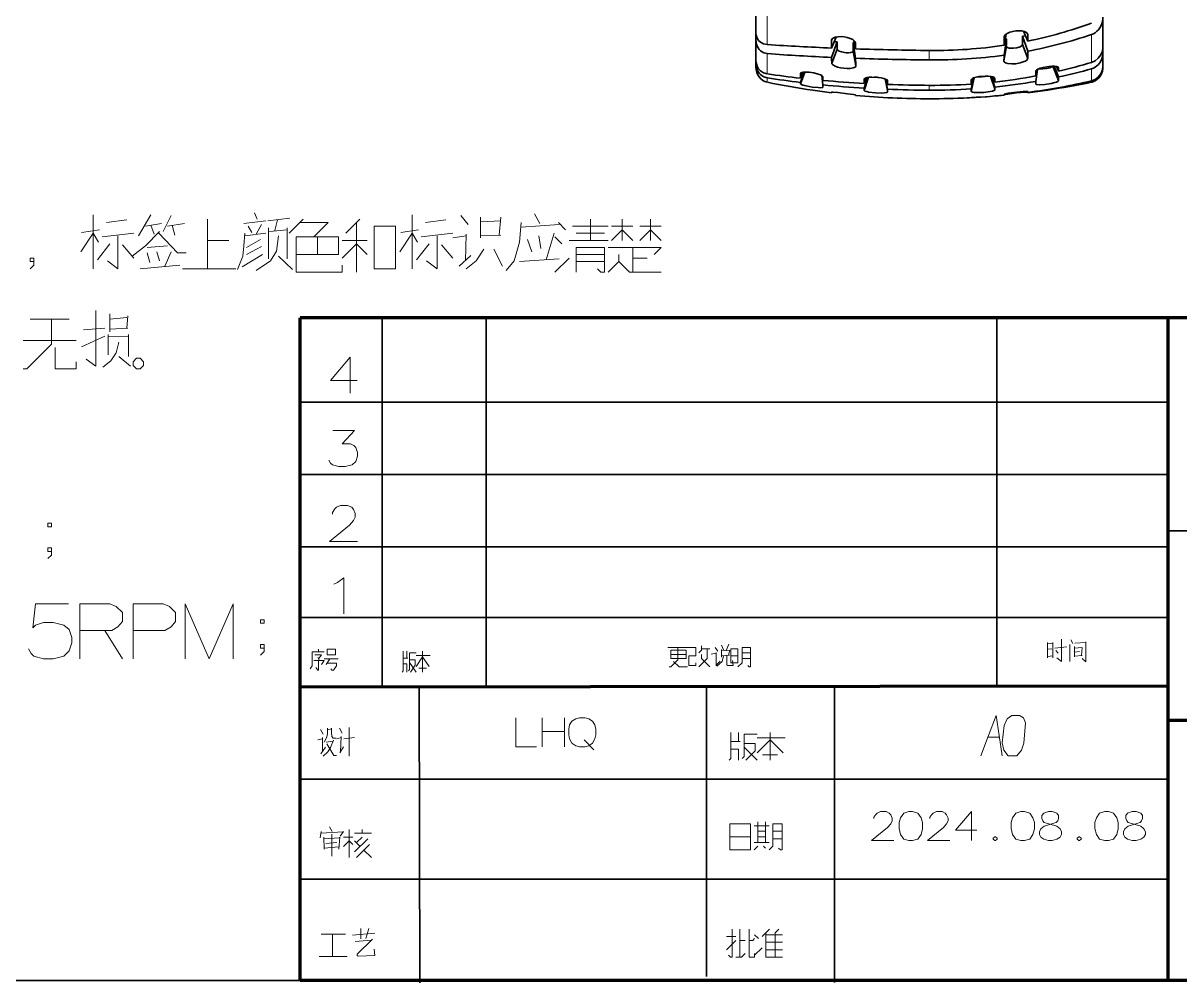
# Model space of a CAD drawing. Extents: x 2 to 295, y 3 to 209.
# Drawn here: x 92.9 to 172.9, y 4.9 to 71.3 of the extents above; entities that cross this region are included whole.
import ezdxf

# ---------------------------------------------------------------- set-up
doc = ezdxf.new("R2010")
doc.units = 0

msp = doc.modelspace()

# ---------------------------------------------------------------- linework, layer by layer
at = {"color": 7, "lineweight": 35, "ltscale": 0.063744}
msp.add_line((143.612, 70.599), (143.612, 73.149), dxfattribs=at)
at = {"color": 7, "lineweight": 13, "ltscale": 0.062028}
msp.add_line((144.4, 72.299), (144.4, 69.818), dxfattribs=at)
at = {"color": 7, "lineweight": 35, "ltscale": 0.052002}
msp.add_line((167.612, 71.718), (167.612, 69.638), dxfattribs=at)
at = {"color": 7, "lineweight": 35, "ltscale": 0.006097}
msp.add_line((143.612, 70.355), (143.612, 70.599), dxfattribs=at)
at = {"color": 7, "lineweight": 35, "ltscale": 0.01963}
msp.add_line((160.916, 70.545), (160.776, 69.772), dxfattribs=at)
at = {"color": 7, "lineweight": 35, "ltscale": 0.005066}
msp.add_line((162.048, 70.4), (162.247, 70.437), dxfattribs=at)
at = {"color": 7, "lineweight": 35, "ltscale": 0.02749}
msp.add_line((162.048, 70.4), (162.415, 69.364), dxfattribs=at)
at = {"color": 7, "lineweight": 35, "ltscale": 0.018692}
msp.add_line((162.416, 70.062), (162.109, 70.744), dxfattribs=at)
at = {"color": 7, "lineweight": 13, "ltscale": 0.002808}
msp.add_line((162.37, 70.604), (162.412, 70.499), dxfattribs=at)
at = {"color": 7, "lineweight": 35, "ltscale": 0.010935}
msp.add_line((162.412, 70.499), (162.417, 70.062), dxfattribs=at)
at = {"color": 7, "lineweight": 13, "ltscale": 0.048261}
msp.add_line((166.823, 68.588), (166.823, 70.518), dxfattribs=at)
at = {"color": 7, "lineweight": 35, "ltscale": 1.25885e-05}
for p, q in [((167.612, 70.506), (167.612, 70.507)), ((167.612, 70.507), (167.612, 70.506)), ((167.612, 70.507), (167.612, 70.506))]:
    msp.add_line(p, q, dxfattribs=at)
at = {"color": 7, "lineweight": 35, "ltscale": 0.00534}
msp.add_line((143.612, 70.141), (143.612, 70.355), dxfattribs=at)
at = {"color": 7, "lineweight": 35, "ltscale": 0.001007}
msp.add_line((143.612, 70.355), (143.652, 70.352), dxfattribs=at)
at = {"color": 7, "lineweight": 35, "ltscale": 0.035495}
msp.add_line((143.612, 68.722), (143.612, 70.141), dxfattribs=at)
at = {"color": 7, "lineweight": 35, "ltscale": 0.020605}
msp.add_line((149.162, 70.34), (148.834, 69.584), dxfattribs=at)
at = {"color": 7, "lineweight": 35, "ltscale": 0.002712}
msp.add_line((148.875, 70.2), (148.835, 70.099), dxfattribs=at)
at = {"color": 7, "lineweight": 35, "ltscale": 0.028487}
msp.add_line((148.843, 68.936), (149.219, 70.011), dxfattribs=at)
at = {"color": 7, "lineweight": 35, "ltscale": 0.004908}
msp.add_line((149.023, 70.02), (149.219, 70.011), dxfattribs=at)
at = {"color": 7, "lineweight": 35, "ltscale": 0.002065}
msp.add_line((150.326, 69.968), (150.409, 69.965), dxfattribs=at)
at = {"color": 7, "lineweight": 35, "ltscale": 0.0278}
msp.add_line((150.326, 69.968), (150.503, 68.87), dxfattribs=at)
at = {"color": 7, "lineweight": 35, "ltscale": 0.015005}
msp.add_line((150.495, 69.524), (150.38, 70.113), dxfattribs=at)
at = {"color": 7, "lineweight": 35, "ltscale": 0.001367}
msp.add_line((150.487, 69.976), (150.496, 69.923), dxfattribs=at)
at = {"color": 7, "lineweight": 35, "ltscale": 0.009967}
msp.add_line((150.496, 69.923), (150.495, 69.524), dxfattribs=at)
at = {"color": 7, "lineweight": 35, "ltscale": 0.025909}
msp.add_line((160.764, 68.688), (160.929, 69.711), dxfattribs=at)
at = {"color": 7, "lineweight": 35, "ltscale": 0.001461}
msp.add_line((160.78, 70.381), (160.771, 70.324), dxfattribs=at)
at = {"color": 7, "lineweight": 35, "ltscale": 0.02839}
msp.add_line((160.773, 69.093), (160.939, 70.216), dxfattribs=at)
at = {"color": 7, "lineweight": 35, "ltscale": 0.002144}
msp.add_line((160.854, 70.204), (160.939, 70.216), dxfattribs=at)
at = {"color": 7, "lineweight": 35, "ltscale": 0.025921}
msp.add_line((162.405, 68.862), (162.037, 69.831), dxfattribs=at)
at = {"color": 7, "lineweight": 35, "ltscale": 0.00318}
msp.add_line((167.612, 69.637), (167.612, 69.51), dxfattribs=at)
at = {"color": 7, "lineweight": 13, "ltscale": 0.035176}
msp.add_line((144.4, 69.197), (144.4, 67.79), dxfattribs=at)
at = {"color": 7, "lineweight": 35, "ltscale": 0.026151}
msp.add_line((148.857, 68.531), (149.235, 69.507), dxfattribs=at)
at = {"color": 7, "lineweight": 35, "ltscale": 0.026138}
msp.add_line((150.52, 68.357), (150.344, 69.388), dxfattribs=at)
at = {"color": 7, "lineweight": 13, "ltscale": 0.016478}
msp.add_line((155.592, 69.416), (155.588, 68.757), dxfattribs=at)
at = {"color": 7, "lineweight": 35, "ltscale": 0.000226337}
msp.add_line((167.603, 69.508), (167.612, 69.51), dxfattribs=at)
at = {"color": 7, "lineweight": 35, "ltscale": 0.005532}
msp.add_line((167.612, 69.51), (167.612, 69.289), dxfattribs=at)
at = {"color": 7, "lineweight": 35, "ltscale": 0.02322}
msp.add_line((167.612, 69.289), (167.612, 68.36), dxfattribs=at)
at = {"color": 7, "lineweight": 35, "ltscale": 0.004478}
msp.add_line((143.612, 68.529), (143.612, 68.709), dxfattribs=at)
at = {"color": 7, "lineweight": 35, "ltscale": 0.006882}
msp.add_line((143.612, 68.254), (143.612, 68.529), dxfattribs=at)
at = {"color": 7, "lineweight": 13, "ltscale": 0.025969}
msp.add_line((162.964, 67.095), (163.117, 68.123), dxfattribs=at)
at = {"color": 7, "lineweight": 35, "ltscale": 0.020914}
msp.add_line((162.964, 67.275), (163.081, 68.103), dxfattribs=at)
at = {"color": 7, "lineweight": 35, "ltscale": 0.010666}
msp.add_line((163.031, 68.071), (162.964, 67.649), dxfattribs=at)
at = {"color": 7, "lineweight": 35, "ltscale": 0.000325203}
msp.add_line((164.135, 68.317), (164.135, 68.331), dxfattribs=at)
at = {"color": 7, "lineweight": 35, "ltscale": 0.026734}
msp.add_line((164.536, 67.326), (164.135, 68.317), dxfattribs=at)
at = {"color": 7, "lineweight": 35, "ltscale": 0.020065}
msp.add_line((164.244, 68.327), (164.536, 67.58), dxfattribs=at)
at = {"color": 7, "lineweight": 35, "ltscale": 0.009074}
msp.add_line((164.536, 67.977), (164.388, 68.308), dxfattribs=at)
at = {"color": 7, "lineweight": 35, "ltscale": 0.001055}
msp.add_line((164.52, 68.248), (164.536, 68.209), dxfattribs=at)
at = {"color": 7, "lineweight": 35, "ltscale": 0.005819}
msp.add_line((164.536, 68.209), (164.536, 67.977), dxfattribs=at)
at = {"color": 7, "lineweight": 13, "ltscale": 0.020774}
msp.add_line((166.823, 67.314), (166.823, 68.145), dxfattribs=at)
at = {"color": 7, "lineweight": 35, "ltscale": 0.001967}
msp.add_line((167.612, 68.36), (167.612, 68.282), dxfattribs=at)
at = {"color": 7, "lineweight": 35, "ltscale": 0.00069809}
msp.add_line((167.612, 68.254), (167.612, 68.282), dxfattribs=at)
at = {"color": 7, "lineweight": 13, "ltscale": 0.007532}
msp.add_line((144.4, 67.519), (144.4, 67.217), dxfattribs=at)
at = {"color": 7, "lineweight": 35, "ltscale": 0.021861}
msp.add_line((146.692, 67.099), (147.005, 67.915), dxfattribs=at)
at = {"color": 7, "lineweight": 35, "ltscale": 0.018927}
msp.add_line((146.692, 67.202), (146.952, 67.913), dxfattribs=at)
at = {"color": 7, "lineweight": 35, "ltscale": 0.010881}
msp.add_line((146.854, 67.904), (146.692, 67.5), dxfattribs=at)
at = {"color": 7, "lineweight": 13, "ltscale": 0.000713078}
msp.add_line((146.702, 67.848), (146.692, 67.821), dxfattribs=at)
at = {"color": 7, "lineweight": 35, "ltscale": 0.008034}
msp.add_line((146.692, 67.5), (146.692, 67.821), dxfattribs=at)
at = {"color": 7, "lineweight": 35, "ltscale": 0.00259}
msp.add_line((146.692, 67.099), (146.692, 67.202), dxfattribs=at)
at = {"color": 7, "lineweight": 13, "ltscale": 0.020837}
msp.add_line((148.243, 66.87), (148.137, 67.697), dxfattribs=at)
at = {"color": 7, "lineweight": 35, "ltscale": 0.016356}
msp.add_line((148.162, 67.683), (148.243, 67.034), dxfattribs=at)
at = {"color": 7, "lineweight": 35, "ltscale": 0.007868}
msp.add_line((148.243, 67.345), (148.2, 67.657), dxfattribs=at)
at = {"color": 7, "lineweight": 13, "ltscale": 0.000203696}
msp.add_line((148.242, 67.602), (148.243, 67.593), dxfattribs=at)
at = {"color": 7, "lineweight": 35, "ltscale": 0.000128448}
msp.add_line((148.243, 67.599), (148.243, 67.593), dxfattribs=at)
at = {"color": 7, "lineweight": 35, "ltscale": 0.006211}
msp.add_line((148.243, 67.593), (148.243, 67.345), dxfattribs=at)
at = {"color": 7, "lineweight": 35, "ltscale": 0.02397}
msp.add_line((151.103, 66.644), (151.391, 67.559), dxfattribs=at)
at = {"color": 7, "lineweight": 35, "ltscale": 0.019282}
msp.add_line((151.103, 66.81), (151.326, 67.549), dxfattribs=at)
at = {"color": 7, "lineweight": 35, "ltscale": 0.010249}
msp.add_line((151.233, 67.527), (151.103, 67.138), dxfattribs=at)
at = {"color": 7, "lineweight": 13, "ltscale": 0.000714667}
msp.add_line((151.111, 67.458), (151.103, 67.431), dxfattribs=at)
at = {"color": 7, "lineweight": 35, "ltscale": 0.00733}
msp.add_line((151.103, 67.138), (151.103, 67.431), dxfattribs=at)
at = {"color": 7, "lineweight": 13, "ltscale": 0.023475}
msp.add_line((152.707, 66.538), (152.522, 67.459), dxfattribs=at)
at = {"color": 7, "lineweight": 35, "ltscale": 0.018076}
msp.add_line((152.569, 67.441), (152.707, 66.731), dxfattribs=at)
at = {"color": 7, "lineweight": 35, "ltscale": 0.008847}
msp.add_line((152.707, 67.063), (152.633, 67.409), dxfattribs=at)
at = {"color": 7, "lineweight": 13, "ltscale": 0.00043369}
msp.add_line((152.704, 67.341), (152.707, 67.324), dxfattribs=at)
at = {"color": 7, "lineweight": 35, "ltscale": 0.000238756}
msp.add_line((152.706, 67.334), (152.707, 67.324), dxfattribs=at)
at = {"color": 7, "lineweight": 35, "ltscale": 0.006532}
msp.add_line((152.707, 67.324), (152.707, 67.063), dxfattribs=at)
at = {"color": 7, "lineweight": 35, "ltscale": 0.024368}
msp.add_line((158.508, 66.572), (158.708, 67.526), dxfattribs=at)
at = {"color": 7, "lineweight": 35, "ltscale": 0.019291}
msp.add_line((158.508, 66.752), (158.66, 67.508), dxfattribs=at)
at = {"color": 7, "lineweight": 35, "ltscale": 0.009921}
msp.add_line((158.594, 67.477), (158.508, 67.09), dxfattribs=at)
at = {"color": 7, "lineweight": 13, "ltscale": 0.000492603}
msp.add_line((158.513, 67.402), (158.508, 67.383), dxfattribs=at)
at = {"color": 7, "lineweight": 35, "ltscale": 0.000266281}
msp.add_line((158.508, 67.383), (158.51, 67.394), dxfattribs=at)
at = {"color": 7, "lineweight": 35, "ltscale": 0.007333}
msp.add_line((158.508, 67.09), (158.508, 67.383), dxfattribs=at)
at = {"color": 7, "lineweight": 13, "ltscale": 0.024855}
msp.add_line((160.127, 66.68), (159.821, 67.625), dxfattribs=at)
at = {"color": 7, "lineweight": 35, "ltscale": 0.01905}
msp.add_line((159.899, 67.613), (160.127, 66.886), dxfattribs=at)
at = {"color": 7, "lineweight": 35, "ltscale": 0.009407}
msp.add_line((160.127, 67.232), (160.003, 67.587), dxfattribs=at)
at = {"color": 7, "lineweight": 13, "ltscale": 0.000791226}
msp.add_line((160.117, 67.521), (160.127, 67.491), dxfattribs=at)
at = {"color": 7, "lineweight": 35, "ltscale": 0.006456}
msp.add_line((160.127, 67.491), (160.127, 67.232), dxfattribs=at)
at = {"color": 7, "lineweight": 13, "ltscale": 0.000382777}
msp.add_line((162.967, 67.993), (162.964, 67.978), dxfattribs=at)
at = {"color": 7, "lineweight": 35, "ltscale": 0.000217354}
msp.add_line((162.964, 67.978), (162.965, 67.987), dxfattribs=at)
at = {"color": 7, "lineweight": 35, "ltscale": 0.008228}
msp.add_line((162.964, 67.649), (162.964, 67.978), dxfattribs=at)
at = {"color": 7, "lineweight": 35, "ltscale": 0.004496}
msp.add_line((162.964, 67.095), (162.964, 67.275), dxfattribs=at)
at = {"color": 7, "lineweight": 35, "ltscale": 0.006338}
msp.add_line((164.536, 67.58), (164.536, 67.326), dxfattribs=at)
at = {"color": 7, "lineweight": 13, "ltscale": 0.000260353}
msp.add_line((166.823, 67.217), (166.823, 67.228), dxfattribs=at)
at = {"color": 7, "lineweight": 35, "ltscale": 0.004087}
msp.add_line((148.243, 67.034), (148.243, 66.87), dxfattribs=at)
at = {"color": 7, "lineweight": 35, "ltscale": 0.00089849}
msp.add_line((148.846, 66.52), (148.834, 66.486), dxfattribs=at)
at = {"color": 7, "lineweight": 35, "ltscale": 0.000221855}
msp.add_line((148.843, 66.512), (148.846, 66.52), dxfattribs=at)
at = {"color": 7, "lineweight": 35, "ltscale": 0.004145}
msp.add_line((151.103, 66.644), (151.103, 66.81), dxfattribs=at)
at = {"color": 7, "lineweight": 35, "ltscale": 0.00482}
msp.add_line((152.707, 66.731), (152.707, 66.538), dxfattribs=at)
at = {"color": 7, "lineweight": 13, "ltscale": 0.00836}
msp.add_line((155.59, 67.001), (155.588, 66.667), dxfattribs=at)
at = {"color": 7, "lineweight": 35, "ltscale": 0.004492}
msp.add_line((158.508, 66.572), (158.508, 66.752), dxfattribs=at)
at = {"color": 7, "lineweight": 35, "ltscale": 0.005156}
msp.add_line((160.127, 66.886), (160.127, 66.68), dxfattribs=at)
at = {"color": 7, "lineweight": 35, "ltscale": 0.001787}
msp.add_line((160.787, 66.397), (160.776, 66.327), dxfattribs=at)
at = {"color": 7, "lineweight": 35, "ltscale": 0.002285}
msp.add_line((162.384, 66.575), (162.415, 66.489), dxfattribs=at)
at = {"color": 7, "lineweight": 35, "ltscale": 0.002178}
msp.add_line((162.413, 66.493), (162.384, 66.575), dxfattribs=at)
at = {"color": 7, "lineweight": 35, "ltscale": 0.001537}
msp.add_line((162.416, 66.515), (162.395, 66.573), dxfattribs=at)
at = {"color": 7, "lineweight": 35, "ltscale": 1.98923e-05}
msp.add_line((162.411, 66.566), (162.412, 66.566), dxfattribs=at)
at = {"color": 7, "lineweight": 35, "ltscale": 0.001259}
msp.add_line((162.412, 66.566), (162.417, 66.515), dxfattribs=at)
at = {"color": 7, "lineweight": 35, "ltscale": 0.000106943}
msp.add_line((162.415, 66.49), (162.413, 66.493), dxfattribs=at)
at = {"color": 7, "lineweight": 35, "ltscale": 0.000774825}
msp.add_line((150.495, 66.309), (150.49, 66.34), dxfattribs=at)
at = {"color": 7, "lineweight": 35, "ltscale": 0.000643887}
msp.add_line((150.496, 66.335), (150.495, 66.309), dxfattribs=at)
at = {"color": 7, "lineweight": 35, "ltscale": 1.9268e-05}
msp.add_line((160.771, 66.385), (160.771, 66.386), dxfattribs=at)
at = {"color": 7, "lineweight": 35, "ltscale": 0.001475}
msp.add_line((160.776, 66.327), (160.771, 66.385), dxfattribs=at)
at = {"color": 7, "lineweight": 35, "ltscale": 0.000332211}
msp.add_line((160.773, 66.313), (160.775, 66.327), dxfattribs=at)
at = {"color": 7, "lineweight": 70}
for p, q in [((112.1, 5.1), (112.1, 50.917)), ((292.1, 50.917), (112.1, 50.917)), ((172.1, 50.917), (172.1, 5.1)), ((112.177, 25.42), (172.177, 25.476)), ((172.1, 23.1), (232.1, 23.1)), ((292.1, 5.1), (112.1, 5.1))]:
    msp.add_line(p, q, dxfattribs=at)
at = {"color": 7, "lineweight": 35}
for p, q in [((117.754, 25.373), (117.754, 50.917)), ((124.965, 25.432), (124.965, 50.917)), ((160.261, 50.917), (160.261, 25.465)), ((112.1, 45.1), (172.1, 45.1)), ((112.1, 40.1), (172.1, 40.1)), ((232.1, 36.193), (172.1, 36.193)), ((112.1, 35.1), (172.1, 35.1)), ((112.105, 30.198), (172.105, 30.198)), ((120.326, 25.284), (120.369, 4.941)), ((140.201, 25.387), (140.201, 5.386)), ((149.045, 25.314), (149.045, 4.963)), ((112.089, 19.016), (172.089, 19.016)), ((112.097, 12.105), (142.097, 12.105)), ((142.097, 12.105), (172.1, 12.105)), ((6.126, 5.1), (112.1, 5.1))]:
    msp.add_line(p, q, dxfattribs=at)
for points in [[(166.823, 70.518), (166.949, 70.571), (167.068, 70.641), (167.19, 70.738), (167.299, 70.852), (167.43, 71.04), (167.528, 71.251), (167.602, 71.559), (167.612, 71.718)], [(144.4, 69.818), (144.144, 69.87), (143.923, 69.986), (143.792, 70.106), (143.694, 70.253), (143.621, 70.48), (143.612, 70.599)], [(160.773, 70.353), (160.799, 70.423), (160.85, 70.488), (160.99, 70.593), (161.172, 70.676), (161.37, 70.734), (161.58, 70.769), (161.792, 70.781), (161.996, 70.766), (162.182, 70.722), (162.269, 70.684), (162.341, 70.635), (162.401, 70.554)], [(143.612, 70.141), (143.621, 69.993), (143.65, 69.849), (143.697, 69.713), (143.762, 69.588), (143.843, 69.478), (143.939, 69.384), (144.045, 69.308), (144.161, 69.252), (144.4, 69.197)], [(148.846, 70.153), (148.885, 70.212), (148.947, 70.261), (149.103, 70.325), (149.294, 70.361), (149.5, 70.369), (149.713, 70.353), (149.927, 70.313), (150.128, 70.251), (150.307, 70.164), (150.388, 70.107), (150.45, 70.042), (150.494, 69.95)], [(160.929, 69.711), (160.936, 69.672), (160.954, 69.649), (161.015, 69.611), (161.132, 69.578), (161.276, 69.565), (161.429, 69.57), (161.662, 69.605), (161.875, 69.675), (161.99, 69.746), (162.025, 69.788), (162.037, 69.831)], [(167.612, 69.638), (167.574, 69.365), (167.463, 69.101), (167.287, 68.872), (167.067, 68.697), (166.823, 68.588)], [(149.235, 69.507), (149.242, 69.475), (149.256, 69.454), (149.299, 69.413), (149.368, 69.372), (149.54, 69.309), (149.851, 69.255), (150.007, 69.251), (150.153, 69.264), (150.272, 69.297), (150.316, 69.324), (150.332, 69.341), (150.344, 69.388)], [(162.405, 68.862), (162.399, 68.83), (162.36, 68.767), (162.243, 68.679), (162.165, 68.64)], [(166.823, 68.145), (166.951, 68.191), (167.071, 68.256), (167.191, 68.344), (167.299, 68.45), (167.43, 68.629), (167.528, 68.832), (167.602, 69.132), (167.612, 69.289)], [(144.4, 67.79), (144.143, 67.866), (143.923, 68.01), (143.792, 68.155), (143.694, 68.326), (143.621, 68.585), (143.612, 68.721)], [(143.612, 68.529), (143.65, 68.235), (143.697, 68.095), (143.762, 67.965), (143.843, 67.847), (143.938, 67.745), (144.044, 67.66), (144.16, 67.594), (144.4, 67.519)], [(150.52, 68.357), (150.514, 68.324), (150.467, 68.265), (150.329, 68.205), (150.139, 68.172), (149.922, 68.164), (149.691, 68.179), (149.461, 68.214), (149.242, 68.269), (149.049, 68.344), (148.913, 68.433), (148.872, 68.483), (148.857, 68.531)], [(161.584, 68.495), (161.304, 68.482), (161.041, 68.506), (160.871, 68.559), (160.799, 68.609), (160.776, 68.638), (160.764, 68.688)], [(162.165, 68.64), (161.887, 68.548), (161.584, 68.495)], [(162.965, 67.987), (162.989, 68.033), (163.021, 68.063), (163.113, 68.12), (163.279, 68.189), (163.465, 68.244), (163.875, 68.316), (164.078, 68.33), (164.269, 68.325), (164.406, 68.304), (164.463, 68.285), (164.521, 68.248), (164.532, 68.23)], [(163.162, 68.144), (163.242, 68.135), (163.452, 68.143), (163.695, 68.174), (163.933, 68.224), (164.084, 68.275), (164.128, 68.302), (164.135, 68.313), (164.135, 68.317)], [(167.612, 68.36), (167.574, 68.072), (167.462, 67.801), (167.286, 67.573), (167.065, 67.407), (166.823, 67.314)], [(166.823, 67.228), (166.952, 67.266), (167.073, 67.322), (167.192, 67.4), (167.299, 67.495), (167.431, 67.659), (167.529, 67.849), (167.602, 68.133), (167.612, 68.282)], [(167.612, 68.254), (167.577, 67.974), (167.475, 67.714), (167.313, 67.492), (167.103, 67.326), (166.86, 67.226), (166.823, 67.217)], [(146.695, 67.835), (146.711, 67.857), (146.781, 67.889), (146.876, 67.907), (147.104, 67.915), (147.301, 67.902), (147.609, 67.858), (147.907, 67.786), (148.079, 67.725), (148.179, 67.672), (148.214, 67.645), (148.237, 67.617), (148.243, 67.599)], [(151.105, 67.445), (151.111, 67.458), (151.135, 67.482), (151.171, 67.503), (151.27, 67.537), (151.444, 67.565), (151.638, 67.576), (152.06, 67.556), (152.267, 67.525), (152.457, 67.48), (152.626, 67.414), (152.681, 67.374), (152.701, 67.347), (152.706, 67.334)], [(158.51, 67.394), (158.515, 67.408), (158.536, 67.436), (158.57, 67.463), (158.667, 67.511), (158.84, 67.565), (159.034, 67.604), (159.458, 67.642), (159.668, 67.639), (159.864, 67.619), (160.002, 67.588), (160.058, 67.566), (160.115, 67.524), (160.125, 67.506)], [(158.934, 67.586), (159.218, 67.589), (159.441, 67.608), (159.647, 67.64)], [(164.536, 67.326), (164.534, 67.316), (164.517, 67.295), (164.485, 67.274), (164.389, 67.231), (164.276, 67.195), (164.021, 67.133), (163.595, 67.066), (163.194, 67.041), (163.025, 67.056), (162.989, 67.068), (162.976, 67.075), (162.966, 67.088), (162.964, 67.095)], [(148.243, 66.87), (148.241, 66.863), (148.237, 66.859), (148.222, 66.852), (148.188, 66.843), (148.086, 66.837), (147.91, 66.843), (147.511, 66.885), (147.091, 66.958), (146.852, 67.018), (146.714, 67.073), (146.7, 67.084), (146.693, 67.094), (146.692, 67.099)], [(148.835, 66.516), (148.835, 66.517), (148.837, 66.518), (148.847, 66.52), (148.926, 66.521), (149.282, 66.497), (149.953, 66.426), (150.348, 66.37), (150.466, 66.347), (150.493, 66.338), (150.496, 66.336), (150.496, 66.335)], [(152.707, 66.538), (152.704, 66.528), (152.698, 66.522), (152.679, 66.511), (152.633, 66.497), (152.501, 66.479), (152.315, 66.471), (151.888, 66.484), (151.397, 66.541), (151.275, 66.566), (151.136, 66.611), (151.111, 66.628), (151.105, 66.636), (151.103, 66.644)], [(160.127, 66.68), (160.125, 66.671), (160.121, 66.665), (160.107, 66.653), (160.075, 66.635), (159.977, 66.603), (159.802, 66.566), (159.379, 66.516), (158.939, 66.5), (158.687, 66.512), (158.586, 66.528), (158.534, 66.545), (158.518, 66.555), (158.509, 66.566), (158.508, 66.572)], [(160.771, 66.386), (160.771, 66.387), (160.773, 66.389), (160.775, 66.392), (160.785, 66.397), (160.876, 66.422), (161.044, 66.454), (161.448, 66.511), (162.103, 66.572), (162.325, 66.579), (162.393, 66.574), (162.405, 66.571), (162.409, 66.569), (162.411, 66.567), (162.411, 66.566)], [(162.402, 66.526), (162.393, 66.528), (162.363, 66.53), (162.202, 66.525), (161.631, 66.477), (161.029, 66.402), (160.838, 66.369), (160.78, 66.355)]]:
    msp.add_lwpolyline(points, dxfattribs=at)
at = {"color": 7, "lineweight": 13}
for points in [[(97.777, 58.059), (97.777, 56.159), (97.777, 54.321)], [(98.696, 57.508), (100.106, 57.692)], [(101.761, 58.059), (100.903, 56.588)], [(102.619, 56.895), (103.17, 57.998)], [(105.683, 57.753), (105.683, 54.321)], [(108.196, 57.447), (109.729, 57.63)], [(109.116, 57.753), (108.932, 58.182)], [(109.851, 57.63), (111.383, 57.814)], [(110.525, 57.692), (110.341, 56.956)], [(112.303, 57.753), (111.322, 56.772)], [(115.245, 56.772), (116.225, 57.753)], [(119.841, 58.059), (119.841, 56.159), (119.841, 54.321)], [(120.761, 57.508), (122.17, 57.692)], [(123.212, 57.998), (123.703, 57.385)], [(124.561, 57.876), (124.561, 56.466)], [(125.97, 57.63), (124.561, 57.569)], [(125.848, 56.65), (125.97, 57.876)], [(128.299, 58.121), (128.667, 57.447)], [(132.161, 56.282), (132.161, 57.753)], [(134.367, 57.753), (134.367, 56.282)], [(136.329, 56.282), (136.329, 57.753)], [(98.206, 57.017), (96.98, 56.834)], [(101.393, 57.263), (102.496, 57.447)], [(102.374, 56.895), (101.393, 55.914)], [(101.761, 57.324), (102.006, 56.711)], [(102.925, 57.263), (104.09, 57.447)], [(103.232, 57.324), (103.416, 56.65)], [(108.503, 57.263), (108.748, 56.834)], [(109.054, 56.711), (109.422, 57.385)], [(109.912, 57.14), (109.912, 54.995)], [(109.974, 56.895), (111.199, 57.017)], [(111.199, 57.14), (111.199, 54.995)], [(113.038, 56.527), (114.019, 57.508), (112.058, 57.508)], [(115.98, 57.508), (115.98, 54.076)], [(120.27, 57.017), (119.045, 56.834)], [(127.38, 57.508), (127.258, 56.159)], [(127.38, 57.201), (130.016, 57.385)], [(130.445, 57.017), (129.954, 57.508)], [(130.935, 57.263), (133.387, 57.263)], [(135.103, 57.263), (133.632, 57.263)], [(133.632, 56.282), (134.367, 57.017), (135.103, 56.282)], [(135.593, 57.263), (137.064, 57.263)], [(137.064, 56.282), (136.329, 57.017), (135.593, 56.282)], [(97.777, 56.772), (96.919, 55.485)], [(97.777, 56.772), (98.145, 56.159)], [(98.941, 56.037), (98.083, 54.934)], [(98.39, 56.527), (100.596, 56.772)], [(99.493, 54.321), (99.493, 56.588)], [(102.312, 56.772), (103.599, 55.424)], [(107.154, 56.282), (105.683, 56.282)], [(108.258, 56.772), (108.196, 55.914)], [(109.729, 56.772), (108.258, 56.588)], [(109.361, 56.343), (108.38, 55.792)], [(110.587, 56.588), (110.464, 55.547)], [(111.812, 55.301), (114.754, 55.301), (114.754, 56.527), (111.812, 56.527), (111.812, 54.076), (114.999, 54.076), (114.999, 54.566)], [(113.283, 55.301), (113.283, 56.527)], [(116.716, 56.282), (114.999, 56.282)], [(114.999, 55.056), (115.98, 56.037), (116.716, 55.301)], [(119.841, 56.772), (118.983, 55.485)], [(119.841, 56.772), (120.209, 56.159)], [(121.006, 56.037), (120.148, 54.934)], [(120.454, 56.527), (122.661, 56.772)], [(121.558, 54.321), (121.558, 56.588)], [(123.58, 56.588), (122.661, 56.466)], [(123.58, 56.711), (123.519, 54.872)], [(124.561, 56.588), (125.97, 56.65)], [(127.258, 56.159), (126.89, 54.872)], [(127.809, 56.343), (128.116, 55.485)], [(128.606, 56.588), (128.729, 55.73)], [(129.096, 54.934), (129.648, 56.772)], [(130.199, 56.037), (129.709, 56.527)], [(133.387, 56.282), (130.69, 56.282)], [(133.141, 56.772), (131.18, 56.772)], [(99.799, 55.976), (100.596, 55.056)], [(101.393, 55.914), (100.474, 55.179)], [(101.516, 55.792), (102.925, 55.914)], [(101.516, 55.424), (101.699, 54.75)], [(102.19, 55.485), (102.374, 54.872)], [(103.17, 55.485), (102.741, 54.505)], [(103.599, 55.424), (104.212, 55.424)], [(109.483, 55.301), (108.074, 54.443)], [(108.196, 55.914), (108.135, 55.179)], [(108.38, 55.301), (109.422, 55.853)], [(110.464, 55.547), (110.035, 54.872), (109.054, 54.198)], [(121.864, 55.976), (122.661, 55.056)], [(123.09, 54.505), (123.887, 55.24)], [(124.806, 55.669), (124.254, 54.872)], [(125.48, 55.669), (126.093, 54.505)], [(132.651, 54.321), (132.896, 54.076), (133.141, 54.076), (133.141, 55.792), (131.18, 55.792), (131.18, 54.076)], [(131.18, 55.301), (133.141, 55.301)], [(136.574, 55.301), (137.064, 55.792), (133.387, 55.792)], [(134.122, 55.301), (134.122, 54.811), (134.858, 54.076), (137.064, 54.076)], [(135.103, 55.792), (135.103, 54.076)], [(93.425, 54.321), (93.67, 54.566), (93.67, 55.056), (93.425, 55.056), (93.425, 54.811), (93.67, 54.811)], [(99.493, 54.321), (98.758, 54.872)], [(101.025, 54.321), (103.783, 54.566)], [(108.135, 55.179), (107.767, 54.259)], [(110.587, 55.179), (111.567, 54.259)], [(121.558, 54.321), (120.822, 54.872)], [(124.254, 54.872), (123.58, 54.321)], [(126.89, 54.872), (126.338, 54.198)], [(127.258, 54.811), (130.016, 54.995)], [(129.709, 54.076), (130.69, 55.056)], [(131.18, 54.811), (133.141, 54.811)], [(133.387, 54.076), (134.122, 54.811)], [(135.103, 55.056), (136.083, 55.056)], [(103.967, 54.321), (107.645, 54.321)], [(97.961, 51.44), (97.961, 49.479), (97.961, 47.579), (97.287, 48.069)], [(92.935, 47.395), (93.18, 47.395), (94.896, 49.111), (94.896, 50.827)], [(96.122, 50.827), (93.425, 50.827)], [(98.941, 51.195), (98.941, 49.969)], [(98.941, 50.827), (100.106, 50.95)], [(100.167, 51.072), (100.106, 50.214)], [(96.98, 48.927), (98.574, 49.663)], [(97.103, 50.092), (98.574, 50.214)], [(98.819, 49.785), (98.819, 48.376)], [(98.819, 49.601), (100.167, 49.663)], [(100.167, 50.214), (98.941, 50.153)], [(100.229, 49.785), (100.229, 48.253)], [(92.935, 49.356), (96.612, 49.356)], [(96.612, 47.885), (96.612, 47.395), (95.141, 47.395), (95.141, 48.866)], [(99.554, 49.234), (99.37, 48.498)], [(99.37, 48.498), (99.003, 47.947)], [(99.554, 48.253), (100.351, 47.579)], [(116.044, 46.596), (114.189, 46.596), (115.56, 48.209), (115.56, 46.999), (115.56, 45.709)], [(99.003, 47.947), (98.451, 47.517)], [(114.077, 41.083), (114.198, 40.882), (114.319, 40.761), (114.763, 40.64), (115.206, 40.64), (115.69, 40.761), (115.932, 41.003), (116.053, 41.366), (116.053, 41.608), (115.932, 41.971), (115.811, 42.092), (115.569, 42.212), (115.005, 42.212), (115.852, 43.14), (114.36, 43.14)], [(116.059, 35.46), (114.123, 35.46), (115.494, 36.589), (115.776, 36.911), (115.897, 37.153), (115.897, 37.395), (115.776, 37.677), (115.655, 37.839), (115.373, 37.96), (114.889, 37.96), (114.607, 37.839), (114.486, 37.718), (114.325, 37.476), (114.325, 37.355)], [(94.651, 34.279), (94.896, 34.524), (94.896, 35.014), (94.651, 35.014), (94.651, 34.769), (94.896, 34.769)], [(114.67, 32.628), (115.114, 32.95), (115.114, 30.45)], [(114.428, 32.507), (114.67, 32.628)], [(93.303, 28.027), (93.487, 27.721), (93.67, 27.537), (94.345, 27.353), (95.019, 27.353), (95.754, 27.537), (96.122, 27.905), (96.306, 28.456), (96.306, 28.824), (96.122, 29.376), (95.754, 29.682), (95.019, 29.866), (94.345, 29.866), (93.793, 29.682), (93.609, 29.498), (93.793, 31.153), (96.061, 31.153)], [(98.941, 31.153), (96.858, 31.153)], [(96.858, 31.153), (96.858, 27.353)], [(98.941, 31.153), (99.37, 30.969), (99.799, 30.54), (99.799, 29.927), (99.493, 29.559), (99.064, 29.314)], [(102.619, 31.153), (100.535, 31.153)], [(100.535, 31.153), (100.535, 27.353)], [(102.619, 31.153), (103.048, 30.969), (103.477, 30.54), (103.477, 29.927), (103.17, 29.559), (102.741, 29.314)], [(107.461, 31.153), (105.806, 27.353), (104.151, 31.153), (104.151, 27.353)], [(107.461, 31.153), (107.461, 27.353)], [(96.858, 29.314), (99.064, 29.314)], [(98.574, 29.314), (99.799, 27.353)], [(100.535, 29.314), (102.741, 29.314)], [(109.361, 27.598), (109.606, 27.843), (109.606, 28.334), (109.361, 28.334), (109.361, 28.088), (109.606, 28.088)], [(113.37, 27.821), (113.37, 28.014)], [(137.525, 28.139), (138.977, 28.139)], [(137.622, 26.784), (137.719, 26.784), (138.202, 27.268), (138.202, 28.139)], [(139.46, 27.075), (139.46, 26.881), (138.977, 26.881), (138.977, 27.559), (139.46, 27.559), (139.46, 28.139), (138.977, 28.139)], [(139.654, 27.752), (139.848, 27.946), (139.848, 28.236)], [(140.235, 28.042), (140.235, 27.365), (139.654, 26.784)], [(139.848, 28.042), (140.428, 28.042)], [(140.791, 28.139), (140.985, 27.873)], [(141.227, 28.284), (141.372, 27.97)], [(141.735, 28.357), (141.565, 27.922)], [(142.364, 26.784), (142.654, 27.075), (142.654, 28.139), (143.235, 28.139), (143.235, 26.784), (143.138, 26.784), (143.041, 26.881)], [(163.779, 28.48), (163.779, 27.415)], [(163.779, 28.383), (164.142, 28.431)], [(163.779, 28.02), (164.069, 28.044)], [(164.142, 28.48), (164.142, 27.415)], [(164.287, 28.093), (165.109, 28.165)], [(164.746, 28.697), (164.746, 27.923), (164.746, 27.173)], [(165.327, 28.334), (165.327, 27.754), (165.327, 27.173)], [(165.4, 28.649), (165.521, 28.407)], [(165.642, 28.189), (165.642, 27.488)], [(165.642, 28.093), (166.15, 28.141)], [(165.666, 28.431), (166.416, 28.48)], [(166.174, 28.141), (166.125, 27.584)], [(166.416, 28.528), (166.416, 27.851), (166.416, 27.149)], [(112.789, 26.66), (112.918, 26.853), (112.918, 27.821), (113.757, 27.821)], [(113.047, 27.24), (113.757, 27.24), (113.563, 26.95)], [(113.111, 27.627), (113.563, 27.627), (113.37, 27.337)], [(113.37, 27.24), (113.37, 26.563), (113.305, 26.563), (113.176, 26.756)], [(113.434, 27.24), (113.305, 27.434)], [(113.757, 27.337), (114.725, 27.337)], [(113.886, 26.95), (114.144, 27.337)], [(119.144, 26.418), (119.209, 26.515), (119.209, 27.87)], [(119.532, 27.386), (119.209, 27.386)], [(119.467, 27.87), (119.467, 27.386)], [(119.596, 26.515), (119.661, 26.612), (119.661, 27.773), (120.112, 27.773)], [(119.661, 27.289), (120.048, 27.289), (120.048, 26.902), (119.725, 26.418)], [(120.112, 27.579), (121.081, 27.579)], [(120.112, 26.805), (120.564, 27.483), (121.016, 26.805)], [(120.564, 26.418), (120.564, 27.87)], [(138.783, 27.655), (137.719, 27.655)], [(140.428, 26.784), (139.848, 27.365), (139.848, 27.655)], [(140.525, 27.68), (140.864, 27.728)], [(140.864, 27.776), (140.864, 26.905)], [(141.227, 27.994), (141.227, 27.462)], [(141.227, 27.897), (141.807, 27.922)], [(141.227, 27.559), (141.783, 27.607)], [(141.372, 27.559), (141.275, 27.172)], [(141.372, 27.559), (141.299, 27.268)], [(141.589, 27.559), (141.589, 26.93)], [(141.589, 27.559), (141.589, 27.002)], [(141.807, 27.946), (141.71, 27.607)], [(142.364, 27.559), (141.88, 27.559)], [(142.049, 26.881), (142.001, 27.22)], [(142.654, 27.752), (143.235, 27.752)], [(143.235, 27.365), (142.654, 27.365)], [(163.779, 27.512), (164.142, 27.56)], [(164.359, 27.923), (164.504, 27.73)], [(164.746, 27.173), (164.432, 27.415)], [(165.642, 27.802), (165.98, 27.851)], [(165.642, 27.536), (166.174, 27.584)], [(166.416, 27.149), (166.174, 27.367)], [(113.951, 27.047), (114.596, 27.047), (114.596, 26.853), (114.402, 26.563), (114.273, 26.563), (114.209, 26.66)], [(119.209, 26.999), (119.467, 26.999), (119.467, 26.418)], [(120.112, 26.418), (119.661, 27.096)], [(120.823, 26.709), (120.306, 26.709)], [(137.912, 27.172), (138.299, 26.784), (138.88, 26.784)], [(140.839, 26.881), (141.13, 27.196)], [(141.275, 27.172), (140.912, 26.833)], [(141.589, 26.93), (141.662, 26.881)], [(141.662, 26.881), (142.049, 26.881)], [(141.686, 26.881), (142.049, 26.881)], [(127.019, 23.258), (127.019, 21.258), (128.438, 21.258)], [(128.825, 23.258), (128.825, 21.258)], [(130.373, 23.258), (130.373, 21.258)], [(159.17, 20.639), (159.695, 22.039), (160.22, 23.439), (160.43, 22.039), (160.64, 20.639)], [(113.503, 22.466), (113.676, 22.143)], [(113.977, 22.563), (113.977, 22.143)], [(113.977, 22.434), (114.257, 22.498)], [(114.257, 22.563), (114.257, 22.272)], [(114.816, 22.563), (114.988, 22.208)], [(115.483, 20.627), (115.483, 21.595), (115.483, 22.595)], [(113.633, 21.821), (113.31, 21.756)], [(113.633, 20.95), (113.633, 21.918)], [(113.912, 21.885), (113.762, 21.595)], [(113.891, 21.595), (114.343, 21.66)], [(113.977, 22.143), (113.912, 21.885)], [(114.407, 21.724), (114.192, 21.208)], [(114.257, 22.272), (114.278, 21.982)], [(114.278, 21.982), (114.364, 21.853)], [(114.364, 21.853), (114.579, 21.853)], [(114.622, 21.821), (114.924, 21.918)], [(114.924, 21.982), (114.881, 20.918)], [(115.117, 21.821), (115.849, 21.918)], [(130.373, 22.323), (128.825, 22.323)], [(131.728, 21.742), (132.406, 21.065)], [(141.755, 20.329), (141.884, 20.458), (141.884, 22.264)], [(142.529, 21.619), (141.884, 21.619)], [(142.4, 22.264), (142.4, 21.619)], [(142.658, 20.458), (142.787, 20.587), (142.787, 22.135), (143.69, 22.135)], [(143.69, 21.877), (145.626, 21.877)], [(143.69, 20.845), (144.594, 21.748), (145.497, 20.845)], [(144.594, 20.329), (144.594, 22.264)], [(159.66, 21.934), (160.43, 21.934)], [(113.848, 21.24), (113.525, 20.789)], [(113.676, 20.627), (113.998, 20.918)], [(113.934, 21.466), (114.429, 20.66)], [(113.998, 20.918), (114.192, 21.208)], [(114.837, 20.853), (115.096, 21.272)], [(141.884, 21.103), (142.4, 21.103), (142.4, 20.329)], [(142.787, 21.49), (143.561, 21.49), (143.561, 20.974), (142.916, 20.329)], [(143.69, 20.329), (142.787, 21.232)], [(114.429, 20.66), (114.601, 20.66)], [(145.11, 20.716), (144.077, 20.716)], [(143.753, 14.645), (143.753, 16.065)], [(144.269, 16.065), (144.269, 14.645)], [(153.157, 14.779), (151.609, 14.779), (152.706, 15.682), (152.931, 15.94), (153.028, 16.134), (153.028, 16.328), (152.931, 16.553), (152.835, 16.682), (152.609, 16.779), (152.222, 16.779), (151.996, 16.682), (151.899, 16.586), (151.77, 16.392), (151.77, 16.295)], [(157.028, 14.779), (155.48, 14.779), (156.576, 15.682), (156.802, 15.94), (156.899, 16.134), (156.899, 16.328), (156.802, 16.553), (156.706, 16.682), (156.48, 16.779), (156.093, 16.779), (155.867, 16.682), (155.77, 16.586), (155.641, 16.392), (155.641, 16.295)], [(158.899, 15.489), (157.415, 15.489), (158.512, 16.779), (158.512, 15.811), (158.512, 14.779)], [(163.318, 15.005), (163.222, 15.198), (163.222, 15.392), (163.318, 15.586), (163.544, 15.779), (164.222, 15.973), (164.383, 16.037), (164.48, 16.134), (164.544, 16.295), (164.544, 16.521), (164.415, 16.682)], [(163.512, 16.682), (163.383, 16.521), (163.383, 16.295), (163.447, 16.134), (163.544, 16.037), (163.706, 15.973), (164.415, 15.779)], [(164.415, 16.682), (164.093, 16.779), (163.835, 16.779), (163.512, 16.682)], [(169.125, 15.005), (169.028, 15.198), (169.028, 15.392), (169.125, 15.586), (169.351, 15.779), (170.028, 15.973), (170.189, 16.037), (170.286, 16.134), (170.351, 16.295), (170.351, 16.521), (170.222, 16.682)], [(169.318, 16.682), (169.189, 16.521), (169.189, 16.295), (169.254, 16.134), (169.351, 16.037), (169.512, 15.973), (170.222, 15.779)], [(170.222, 16.682), (169.899, 16.779), (169.641, 16.779), (169.318, 16.682)], [(113.536, 15.41), (113.471, 14.958)], [(113.536, 15.281), (115.052, 15.377)], [(114.116, 15.732), (114.31, 15.41)], [(114.278, 15.216), (114.278, 14.474), (114.278, 13.7)], [(115.084, 15.41), (114.858, 15.087)], [(115.471, 13.603), (115.471, 15.539)], [(115.858, 15.281), (117.02, 15.281)], [(116.374, 15.281), (116.374, 15.539)], [(143.495, 15.807), (144.527, 15.807)], [(144.269, 15.42), (143.753, 15.42)], [(145.173, 14.258), (145.302, 14.129), (145.431, 14.129), (145.431, 15.936), (144.785, 15.936), (144.785, 14.387), (144.527, 14.129)], [(144.785, 15.42), (145.431, 15.42)], [(164.641, 15.586), (164.415, 15.779)], [(164.641, 15.586), (164.738, 15.392), (164.738, 15.198), (164.641, 15.005), (164.415, 14.876)], [(170.447, 15.586), (170.222, 15.779)], [(170.447, 15.586), (170.544, 15.392), (170.544, 15.198), (170.447, 15.005), (170.222, 14.876)], [(113.729, 15.023), (113.762, 14.184)], [(113.729, 14.894), (114.794, 14.958)], [(113.858, 14.571), (114.632, 14.635)], [(114.826, 15.023), (114.762, 14.184)], [(115.084, 15.023), (115.729, 15.023)], [(115.084, 14.377), (115.471, 14.765), (115.729, 14.506)], [(116.762, 14.894), (115.858, 13.99)], [(115.858, 14.765), (116.245, 14.377)], [(115.987, 14.635), (116.374, 15.023)], [(115.987, 13.603), (116.891, 14.506)], [(141.818, 15.033), (143.237, 15.033)], [(144.527, 14.645), (143.495, 14.645)], [(143.753, 15.033), (144.269, 15.033)], [(145.431, 14.904), (144.785, 14.904)], [(160.125, 15.037), (160.028, 14.94)], [(160.028, 14.94), (160.028, 14.876)], [(160.028, 14.876), (160.125, 14.779)], [(160.125, 15.037), (160.189, 15.037)], [(160.125, 14.779), (160.189, 14.779)], [(160.286, 14.94), (160.189, 15.037)], [(160.189, 14.779), (160.286, 14.876)], [(160.286, 14.94), (160.286, 14.876)], [(163.318, 15.005), (163.512, 14.876), (163.835, 14.779), (164.093, 14.779), (164.415, 14.876)], [(165.931, 15.037), (165.835, 14.94)], [(165.835, 14.94), (165.835, 14.876)], [(165.835, 14.876), (165.931, 14.779)], [(165.931, 15.037), (165.996, 15.037)], [(165.931, 14.779), (165.996, 14.779)], [(166.093, 14.94), (165.996, 15.037)], [(165.996, 14.779), (166.093, 14.876)], [(166.093, 14.94), (166.093, 14.876)], [(169.125, 15.005), (169.318, 14.876), (169.641, 14.779), (169.899, 14.779), (170.222, 14.876)], [(113.762, 14.248), (114.762, 14.345)], [(116.503, 14.119), (117.02, 13.603)], [(143.495, 14.129), (143.753, 14.387)], [(144.269, 14.258), (144.14, 14.387)], [(115.222, 8.309), (113.545, 8.309)], [(114.319, 8.309), (114.319, 6.76)], [(115.706, 8.244), (117.254, 8.373)], [(116.287, 7.986), (116.287, 8.696)], [(116.835, 8.696), (116.642, 8.018)], [(141.588, 8.139), (142.233, 8.139)], [(141.717, 6.848), (141.846, 6.719), (141.975, 6.719), (141.975, 8.655)], [(142.491, 8.655), (142.491, 6.719)], [(143.523, 6.977), (143.523, 6.719), (143.136, 6.719), (143.136, 8.655)], [(143.523, 8.01), (143.394, 7.881), (143.136, 7.881)], [(143.523, 8.268), (143.781, 8.01)], [(144.039, 8.139), (144.555, 8.655)], [(144.297, 8.397), (144.297, 6.719), (145.459, 6.719)], [(145.459, 8.268), (144.297, 8.268)], [(144.942, 6.719), (144.942, 8.397), (145.201, 8.655)], [(116.996, 7.889), (115.9, 7.792)], [(117.093, 7.954), (116.029, 6.921)], [(117.254, 6.825), (117.222, 7.276)], [(142.233, 7.881), (141.588, 7.235)], [(142.878, 7.881), (142.491, 7.881)], [(143.523, 6.848), (144.039, 7.364)], [(144.297, 7.751), (145.459, 7.751)], [(144.297, 7.235), (145.459, 7.235)], [(113.416, 6.76), (115.351, 6.76)], [(116.029, 6.921), (116.029, 6.825)], [(116.029, 6.825), (116.093, 6.792)], [(116.093, 6.792), (117.254, 6.825)], [(142.233, 6.719), (142.62, 6.719), (142.878, 6.977)]]:
    msp.add_lwpolyline(points, dxfattribs=at)
for points in [[(117.206, 54.321), (117.206, 57.263), (118.677, 57.263), (118.677, 54.321)], [(100.535, 47.64), (100.535, 47.885), (100.78, 48.13), (101.025, 48.13), (101.27, 47.885), (101.27, 47.64), (101.025, 47.395), (100.78, 47.395)], [(94.896, 36.485), (94.896, 36.73), (94.651, 36.73), (94.651, 36.485)], [(109.606, 29.805), (109.606, 30.05), (109.361, 30.05), (109.361, 29.805)], [(114.531, 27.627), (114.531, 28.014), (113.951, 28.014), (113.951, 27.627)], [(142.364, 28.042), (141.88, 28.042), (141.88, 27.075), (142.364, 27.075)], [(138.783, 27.365), (138.783, 27.946), (137.719, 27.946), (137.719, 27.365)], [(131.406, 23.258), (131.148, 23.194), (130.889, 23.032), (130.728, 22.774), (130.664, 22.484), (130.664, 22.097), (130.728, 21.807), (130.889, 21.516), (131.148, 21.323), (131.406, 21.258), (131.793, 21.258), (132.051, 21.323), (132.309, 21.516), (132.47, 21.807), (132.535, 22.097), (132.535, 22.484), (132.47, 22.774), (132.309, 23.032), (132.051, 23.194), (131.793, 23.258)], [(161.655, 20.639), (161.97, 21.024), (162.145, 21.514), (162.25, 22.914), (162.11, 23.264), (161.83, 23.439), (161.305, 23.439), (160.99, 23.194), (160.78, 22.739), (160.64, 21.549), (160.745, 21.024), (161.06, 20.639)], [(154.189, 16.779), (153.835, 16.682), (153.609, 16.36), (153.512, 16.037), (153.512, 15.618), (153.609, 15.198), (153.835, 14.876), (154.189, 14.779), (154.447, 14.779), (154.802, 14.876), (155.028, 15.198), (155.125, 15.586), (155.125, 16.037), (155.028, 16.36), (154.802, 16.682), (154.447, 16.779)], [(161.931, 16.779), (161.576, 16.682), (161.351, 16.36), (161.254, 16.037), (161.254, 15.618), (161.351, 15.198), (161.576, 14.876), (161.931, 14.779), (162.189, 14.779), (162.544, 14.876), (162.77, 15.198), (162.867, 15.586), (162.867, 16.037), (162.77, 16.36), (162.544, 16.682), (162.189, 16.779)], [(167.738, 16.779), (167.383, 16.682), (167.157, 16.36), (167.06, 16.037), (167.06, 15.618), (167.157, 15.198), (167.383, 14.876), (167.738, 14.779), (167.996, 14.779), (168.351, 14.876), (168.576, 15.198), (168.673, 15.586), (168.673, 16.037), (168.576, 16.36), (168.351, 16.682), (167.996, 16.779)], [(143.237, 14.129), (141.818, 14.129), (141.818, 15.936), (143.237, 15.936)]]:
    msp.add_lwpolyline(points, close=True, dxfattribs=at)
at = {"color": 7, "lineweight": 35}
for centre, radius, start, end in [((156.294, 100.236), 30.789, 281.47069, 289.99837), ((133.084, 70.648), 28.965, 358.38481, 359.5104), ((162.258, 70.497), 0.153, 0.83702, 21.98138), ((156.244, 101.938), 33.154, 280.72699, 288.60781), ((155.468, 237.762), 168.309, 266.22967, 267.7411), ((190.303, 69.781), 41.47, 179.56112, 180.27256), ((148.977, 70.098), 0.142, 157.34386, 179.57265), ((172.847, 70.509), 23.633, 181.20586, 182.43044), ((174.356, 70.411), 24.034, 181.05712, 182.4415), ((150.349, 69.924), 0.147, 359.54099, 10.25267), ((155.968, 101.911), 32.497, 269.41283, 278.50884), ((160.93, 70.326), 0.159, 170.19594, 180.83735), ((112.829, 69.579), 47.948, 0.23014, 0.88938), ((132.607, 70.522), 28.333, 358.36062, 359.38129), ((155.078, 213.306), 144.505, 265.76247, 267.52724), ((172.307, 69.528), 23.471, 181.44518, 182.43298), ((157.986, 304.192), 234.788, 268.17175, 269.42623), ((157.563, 272.722), 203.974, 268.01639, 269.44509), ((174.597, 69.383), 24.099, 181.22013, 182.44101), ((155.936, 103.637), 34.882, 269.42834, 277.97051), ((132.523, 69.498), 28.252, 358.3586, 359.17893), ((133.281, 69.683), 29.136, 358.38427, 359.37132), ((164.483, 68.209), 0.0526, 0.0581, 22.71716), ((156.672, 102.013), 34.933, 283.01043, 286.89398), ((156.57, 104.727), 37.992, 282.10365, 285.65728), ((154.424, 137.903), 70.826, 261.86414, 263.73287), ((154.209, 130.116), 63.361, 261.09415, 263.18626), ((155.658, 121.593), 55.529, 258.30346, 261.59844), ((146.73, 67.821), 0.0378, 158.29853, 179.8112), ((155.754, 151.138), 84.129, 264.8783, 266.83075), ((151.148, 67.431), 0.0454, 161.94249, 180.03361), ((152.215, 71.427), 3.874, 263.77915, 267.75122), ((160.079, 67.491), 0.0479, 359.96043, 18.75341), ((155.997, 105.221), 38.212, 276.20523, 280.50604), ((155.942, 107.94), 41.266, 275.82056, 279.79751), ((156.532, 111.595), 45.462, 277.43761, 283.08394), ((156.607, 114.855), 48.711, 278.47828, 282.10647), ((155.565, 121.597), 55.533, 278.51601, 281.69645), ((155.187, 118.448), 52.349, 261.60502, 263.02934), ((155.624, 143.095), 76.419, 264.45742, 266.6078), ((148.984, 66.496), 0.151, 172.51046, 183.70416), ((156.107, 157.91), 90.91, 267.85654, 269.7023), ((155.997, 149.767), 83.101, 267.73113, 269.71804), ((155.8, 109.415), 42.748, 269.71611, 273.63292), ((155.842, 106.717), 39.717, 269.70046, 273.8489), ((156.047, 118.423), 52.323, 276.99081, 278.50889), ((155.631, 122.908), 56.832, 264.81513, 270.00352), ((155.656, 118.611), 52.534, 269.97705, 275.59319), ((155.621, 122.497), 56.42, 271.98527, 275.23954)]:
    msp.add_arc(centre, radius, start, end, dxfattribs=at)
msp.add_ellipse((144.581, 68.254), major_axis=(0, 1.055), ratio=0.918783, start_param=1.570796, end_param=2.953649, dxfattribs=at)

doc.saveas('drawing.dxf')
